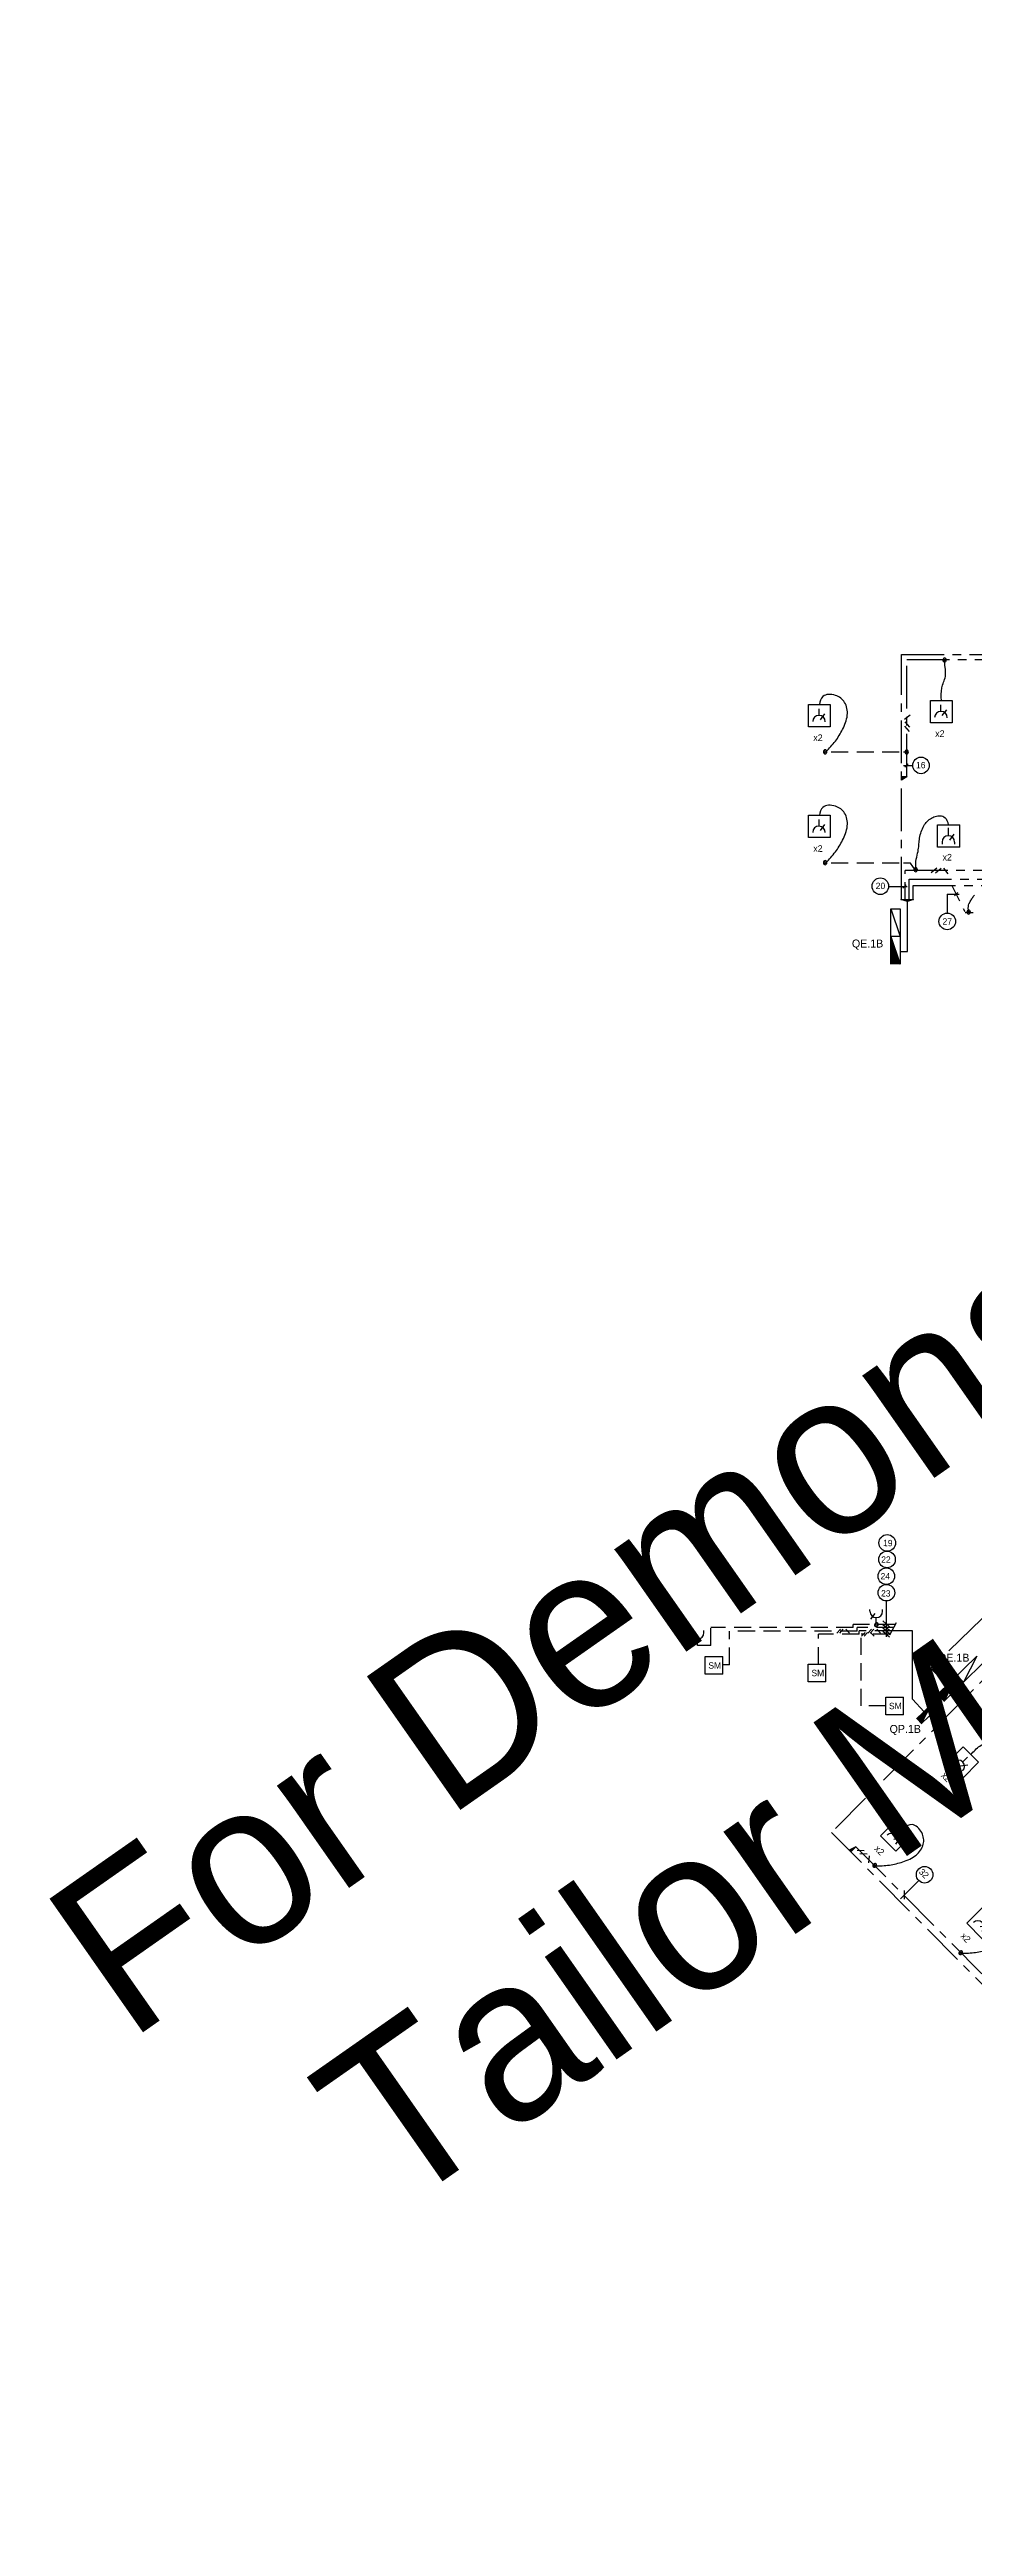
# Model space of a CAD drawing. Extents: x 8.3 to 89, y 12 to 84.6.
# Drawn here: x 8.3 to 35.5, y 12 to 84.6 of the extents above; entities that cross this region are included whole.
import ezdxf

# ---------------------------------------------------------------- set-up
doc = ezdxf.new("R2010")
doc.units = 0
doc.header["$MEASUREMENT"] = 0
for name, pattern in [('Center', [2, 1.25, -0.25, 0.25, -0.25]), ('Dash-Dot', [1, 0.5, -0.25, 0, -0.25]), ('Dashed', [0.75, 0.5, -0.25])]:
    doc.linetypes.add(name, pattern=pattern)
for name, color, linetype, lineweight in [('Connections', 7, 'Continuous', 25), ('Devices', 5, 'Continuous', 25), ('Wiring', 7, 'Continuous', 25)]:
    doc.layers.add(name, color=color, linetype=linetype, lineweight=lineweight)

# ---------------------------------------------------------------- blocks, each defined once
blk = doc.blocks.new('Bola')
at = {"layer": 'Connections', "color": 7, "linetype": 'Continuous', "const_width": 0.2}
blk.add_lwpolyline([(-0.1, 0, 1), (0.1, 0, 1)], format="xyb", close=True, dxfattribs=at)
at = {"layer": 'Connections', "color": 7, "linetype": 'Continuous'}
blk.add_circle((0, 0), 0.2, dxfattribs=at)
blk = doc.blocks.new('R1')
at = {"color": 0, "linetype": 'ByBlock', "lineweight": -2}
for p, q in [((-0.184, 1.07), (-0.184, 1.264)), ((-0.145, 0.944), (-0.013, 1.117))]:
    blk.add_line(p, q, dxfattribs=at)
blk.add_lwpolyline([(-0.491, 1.392), (0.147, 1.392), (0.147, 0.736), (-0.491, 0.736)], close=True, dxfattribs=at)
blk.add_arc((-0.186, 0.886), 0.184, 359.21845, 179.21845, dxfattribs=at)
at = {"color": 0, "linetype": 'ByBlock', "lineweight": -2, "start_tangent": (0.685424, 0.728144), "end_tangent": (-0.106772, -0.994284)}
blk.add_spline([(0.02, -0.001), (0.295, 0.315), (0.508, 0.657), (0.645, 1.076), (0.568, 1.452), (0.295, 1.657), (-0.073, 1.623), (-0.172, 1.392)], degree=3, dxfattribs=at)
at = {"layer": 'Devices', "linetype": 'ByBlock', "lineweight": -2, "xscale": -0.2510903654909363, "yscale": 0.2989553822111439, "zscale": 0.2510903654909365, "rotation": 359.2184524543058}
blk.add_blockref('Bola', (-0.005, 0), dxfattribs=at)
at = {"color": 0, "linetype": 'ByBlock', "lineweight": -2}
blk.add_text('x2', height=0.1944, rotation=359.21845, dxfattribs=at).set_placement((-0.353, 0.32))
blk = doc.blocks.new('R2')
at = {"color": 0, "linetype": 'ByBlock', "lineweight": -2}
for p, q in [((-0.107, -1.505), (-0.107, -1.311)), ((-0.068, -1.632), (0.063, -1.459))]:
    blk.add_line(p, q, dxfattribs=at)
blk.add_lwpolyline([(-0.414, -1.184), (0.224, -1.184), (0.224, -1.84), (-0.414, -1.84)], close=True, dxfattribs=at)
blk.add_arc((-0.109, -1.69), 0.184, 359.21845, 179.21845, dxfattribs=at)
at = {"color": 0, "linetype": 'ByBlock', "lineweight": -2, "start_tangent": (0, 1), "end_tangent": (0, 1)}
blk.add_spline([(-0.095, -1.184), (-0.082, -0.82), (0.023, -0.483), (0.015, -0.214), (0, 0.003)], degree=3, dxfattribs=at)
at = {"layer": 'Devices', "linetype": 'ByBlock', "lineweight": -2, "xscale": -0.2510903654909363, "yscale": 0.2989553822111439, "zscale": 0.2510903654909365, "rotation": 359.2184524543058}
blk.add_blockref('Bola', (0, 0.003), dxfattribs=at)
at = {"color": 0, "linetype": 'ByBlock', "lineweight": -2}
blk.add_text('x2', height=0.1944, rotation=359.21845, dxfattribs=at).set_placement((-0.276, -2.255))

msp = doc.modelspace()

# ---------------------------------------------------------------- linework, layer by layer
at = {"layer": 'Devices', "linetype": 'Center'}
for p, q in [((33.495, 63.306), (33.495, 66.736)), ((33.495, 66.736), (38.294, 66.736))]:
    msp.add_line(p, q, dxfattribs=at)
at = {"layer": 'Devices', "linetype": 'Dashed'}
for p, q in [((33.275, 64.017), (31.123, 64.017)), ((33.495, 64.017), (33.396, 64.017)), ((33.275, 60.766), (31.123, 60.766)), ((33.604, 60.766), (33.396, 60.766))]:
    msp.add_line(p, q, dxfattribs=at)
at = {"layer": 'Devices'}
for p, q in [((33.333, 63.295), (33.494, 63.295)), ((33.502, 63.306), (33.34, 63.201)), ((33.341, 63.306), (33.502, 63.306)), ((33.741, 60.566), (33.604, 60.766)), ((35.212, 59.319), (35.449, 59.319)), ((31.997, 31.902), (31.807, 31.799)), ((31.997, 31.902), (31.854, 31.754))]:
    msp.add_line(p, q, dxfattribs=at)
at = {"layer": 'Devices', "color": 7}
for p, q in [((33.395, 63.632), (33.669, 63.632)), ((33.534, 63.679), (33.436, 63.582)), ((32.963, 60.083), (33.502, 60.083)), ((33.477, 60.129), (33.379, 60.031)), ((34.685, 59.858), (35.033, 59.858)), ((34.685, 59.858), (34.685, 59.3)), ((34.994, 59.904), (34.896, 59.807)), ((32.793, 38.528), (32.984, 38.358)), ((32.89, 39.118), (32.895, 38.066)), ((32.793, 38.425), (32.984, 38.255)), ((32.793, 38.329), (32.984, 38.159)), ((32.793, 38.23), (32.984, 38.061)), ((33.849, 30.913), (33.308, 30.373)), ((33.415, 30.615), (33.415, 30.359))]:
    msp.add_line(p, q, dxfattribs=at)
at = {"layer": 'Devices', "linetype": 'Continuous'}
for p, q in [((34.402, 61.885), (35.05, 61.885)), ((34.402, 61.238), (34.402, 61.885)), ((34.714, 61.803), (34.714, 61.568)), ((35.05, 61.238), (35.05, 61.885)), ((35.05, 61.238), (34.402, 61.238)), ((34.53, 61.383), (34.53, 61.325)), ((34.755, 61.442), (34.884, 61.617)), ((34.899, 61.383), (34.899, 61.325)), ((32.415, 38.81), (32.415, 38.868)), ((32.559, 38.751), (32.43, 38.576)), ((32.599, 38.459), (32.599, 38.625)), ((32.784, 38.81), (32.784, 38.868)), ((27.17, 38.184), (27.17, 38.243)), ((27.313, 38.126), (27.184, 37.95)), ((27.354, 37.811), (27.354, 38)), ((27.538, 38.184), (27.538, 38.243)), ((27.579, 37.482), (28.097, 37.482)), ((27.579, 36.964), (27.579, 37.482)), ((28.097, 36.964), (28.097, 37.482)), ((30.605, 36.745), (30.605, 37.263)), ((30.605, 37.263), (31.123, 37.263)), ((31.123, 36.745), (31.123, 37.263)), ((28.097, 36.964), (27.579, 36.964)), ((31.123, 36.745), (30.605, 36.745)), ((32.88, 35.777), (32.88, 36.294)), ((32.88, 36.294), (33.398, 36.294)), ((33.398, 35.777), (32.88, 35.777)), ((33.398, 35.777), (33.398, 36.294))]:
    msp.add_line(p, q, dxfattribs=at)
at = {"layer": 'Devices', "linetype": 'Dash-Dot'}
msp.add_line((34.816, 60.107), (35.212, 59.319), dxfattribs=at)
at = {"layer": 'Devices', "color": 1}
for p, q in [((33.028, 57.798), (33.028, 59.42)), ((33.028, 59.42), (33.298, 59.42)), ((33.028, 59.42), (33.298, 58.609)), ((33.298, 59.42), (33.298, 57.798)), ((33.028, 58.609), (33.298, 57.798)), ((33.298, 58.609), (33.028, 58.609)), ((34.391, 36.359), (35.553, 37.491)), ((35.741, 37.298), (34.58, 36.165)), ((35.553, 37.491), (35.161, 36.732)), ((34.972, 36.925), (34.58, 36.165)), ((35.161, 36.732), (34.972, 36.925)), ((34.234, 36.113), (33.916, 35.508)), ((34.384, 35.957), (34.234, 36.113))]:
    msp.add_line(p, q, dxfattribs=at)
at = {"layer": 'Devices', "color": 5}
for p, q in [((34.727, 37.651), (35.706, 38.599)), ((34.201, 37.142), (34.362, 37.298)), ((34.7, 36.606), (34.201, 37.142)), ((34.007, 35.865), (33.664, 36.236))]:
    msp.add_line(p, q, dxfattribs=at)
at = {"layer": 'Devices'}
for points in [[(33.763, 60.551), (33.757, 60.646), (33.758, 60.733), (33.764, 60.81), (33.774, 60.88), (33.786, 60.944), (33.8, 61.002), (33.813, 61.056), (33.825, 61.106), (33.834, 61.153), (33.841, 61.199), (33.845, 61.243), (33.849, 61.285), (33.852, 61.328), (33.855, 61.37), (33.859, 61.413), (33.864, 61.456), (33.871, 61.501), (33.881, 61.548), (33.892, 61.594), (33.904, 61.641), (33.919, 61.687), (33.936, 61.732), (33.954, 61.776), (33.973, 61.818), (33.995, 61.857), (34.018, 61.894), (34.042, 61.928), (34.068, 61.96), (34.096, 61.989), (34.125, 62.017), (34.156, 62.042), (34.189, 62.066), (34.222, 62.087), (34.258, 62.106), (34.294, 62.122), (34.331, 62.135), (34.368, 62.146), (34.406, 62.153), (34.443, 62.156), (34.48, 62.156), (34.517, 62.151), (34.553, 62.141), (34.587, 62.124), (34.618, 62.098), (34.647, 62.063), (34.673, 62.017), (34.696, 61.959), (34.713, 61.886)], [(35.311, 59.319), (35.304, 59.39), (35.302, 59.448), (35.305, 59.496), (35.311, 59.534), (35.321, 59.566), (35.332, 59.594), (35.345, 59.618), (35.359, 59.641), (35.373, 59.664), (35.387, 59.688), (35.402, 59.713), (35.417, 59.736), (35.432, 59.76), (35.449, 59.782), (35.467, 59.802), (35.486, 59.821)]]:
    msp.add_lwpolyline(points, dxfattribs=at)
at = {"layer": 'Devices', "color": 7}
for centre in [(33.913, 63.632), (32.719, 60.087), (34.685, 59.056), (32.921, 40.816), (32.895, 39.842), (32.915, 40.332), (32.898, 39.357), (34.02, 31.081)]:
    msp.add_circle(centre, 0.244, dxfattribs=at)
at = {"layer": 'Devices', "linetype": 'Continuous'}
for centre, start, end in [((34.714, 61.383), 0, 180), ((32.599, 38.81), 180, 0), ((27.354, 38.184), 180, 0)]:
    msp.add_arc(centre, 0.184, start, end, dxfattribs=at)
at = {"layer": 'Devices'}
for points in [[(33.34, 63.201), (33.502, 63.306), (33.341, 63.306)], [(31.997, 31.902), (31.854, 31.754), (31.807, 31.799)]]:
    msp.add_solid(points, dxfattribs=at)
at = {"layer": 'Devices', "color": 1}
for points in [[(33.028, 58.609), (33.028, 57.798), (33.298, 57.798)], [(34.972, 36.925), (34.391, 36.359), (34.58, 36.165)], [(34.234, 36.113), (33.766, 35.664), (33.916, 35.508)]]:
    msp.add_solid(points, dxfattribs=at)
at = {"layer": 'Wiring', "color": 6, "linetype": 'Center'}
for p, q in [((33.34, 59.702), (33.34, 66.89)), ((33.34, 66.89), (40.456, 66.89)), ((33.563, 60.297), (35.769, 60.297)), ((33.68, 60.107), (36.891, 60.107)), ((36.507, 37.582), (31.29, 32.324)), ((31.29, 32.324), (51.465, 11.957))]:
    msp.add_line(p, q, dxfattribs=at)
at = {"layer": 'Wiring'}
for p, q in [((33.425, 64.985), (33.592, 65.112)), ((33.427, 64.783), (33.564, 64.624)), ((33.435, 64.909), (33.572, 64.751)), ((34.374, 60.615), (34.216, 60.478)), ((34.501, 60.607), (34.342, 60.471)), ((34.577, 60.618), (34.703, 60.451)), ((31.549, 38.284), (31.445, 38.172)), ((31.62, 38.284), (31.516, 38.172)), ((31.709, 38.283), (31.816, 38.173)), ((32.272, 38.193), (32.168, 38.08)), ((32.344, 38.193), (32.24, 38.08)), ((32.457, 38.284), (32.353, 38.172)), ((32.529, 38.284), (32.425, 38.172)), ((32.433, 38.191), (32.539, 38.081)), ((32.618, 38.283), (32.724, 38.173)), ((32.246, 31.778), (32.037, 31.79)), ((32.331, 31.684), (32.122, 31.696)), ((32.393, 31.638), (32.367, 31.43))]:
    msp.add_line(p, q, dxfattribs=at)
at = {"layer": 'Wiring', "linetype": 'Dash-Dot'}
msp.add_line((33.446, 59.702), (33.446, 60.554), dxfattribs=at)
at = {"layer": 'Wiring', "linetype": 'Center'}
for p, q in [((33.446, 60.554), (38.436, 60.554)), ((31.997, 31.902), (37.889, 25.962))]:
    msp.add_line(p, q, dxfattribs=at)
at = {"layer": 'Wiring', "color": 5}
for p, q in [((33.515, 59.643), (33.322, 59.701)), ((33.322, 59.701), (33.695, 59.701)), ((33.695, 59.701), (33.515, 59.643)), ((33.515, 58.176), (33.515, 59.701)), ((33.296, 58.176), (33.515, 58.176)), ((33.664, 38.234), (33.054, 38.234)), ((33.664, 36.236), (33.664, 38.234))]:
    msp.add_line(p, q, dxfattribs=at)
at = {"layer": 'Wiring', "color": 6}
for p, q in [((33.563, 59.702), (33.563, 60.297)), ((33.68, 59.702), (33.68, 60.107)), ((33.18, 38.473), (32.987, 38.11))]:
    msp.add_line(p, q, dxfattribs=at)
at = {"layer": 'Wiring', "linetype": 'Dashed'}
for p, q in [((27.739, 37.811), (27.354, 37.811)), ((27.739, 37.811), (27.739, 38.332)), ((31.926, 38.332), (27.739, 38.332)), ((28.286, 37.244), (28.286, 38.229)), ((32.04, 38.229), (28.286, 38.229)), ((30.907, 37.263), (30.907, 38.139)), ((32.095, 38.139), (30.907, 38.139)), ((31.926, 38.332), (31.926, 38.427)), ((33.155, 38.427), (31.926, 38.427)), ((33.105, 38.332), (32.04, 38.332)), ((32.04, 38.229), (32.04, 38.332)), ((33.054, 38.237), (32.095, 38.237)), ((32.095, 38.139), (32.095, 38.237)), ((33.011, 38.139), (32.159, 38.139)), ((32.159, 36.035), (32.159, 38.139)), ((28.286, 37.244), (28.096, 37.244)), ((32.88, 36.035), (32.159, 36.035))]:
    msp.add_line(p, q, dxfattribs=at)
at = {"layer": 'Wiring', "color": 1}
msp.add_line((34.384, 35.957), (33.918, 35.509), dxfattribs=at)
at = {"layer": 'Wiring', "color": 5}
msp.add_solid([(33.322, 59.701), (33.695, 59.701), (33.515, 59.643)], dxfattribs=at)

# ---------------------------------------------------------------- block references
at = {"layer": 'Devices'}
for name, p in [('R2', (34.605, 66.725)), ('R1', (31.103, 64.03)), ('R1', (31.103, 60.779))]:
    msp.add_blockref(name, p, dxfattribs=at)
at = {"layer": 'Devices', "xscale": -0.2510903654909349, "yscale": 0.2989553822111439, "zscale": 0.2510903654909365}
for p in [(33.494, 64.028), (33.757, 60.57), (35.312, 59.328)]:
    msp.add_blockref('Bola', p, dxfattribs=at)
at = {"layer": 'Devices', "xscale": -0.2510903654909371, "yscale": 0.2989553822111439, "zscale": 0.2510903654909365, "rotation": 314.2184524543055}
msp.add_blockref('Bola', (32.603, 38.421), dxfattribs=at)
at = {"layer": 'Devices', "rotation": 314.9999999999999}
for name, p in [('R2', (36.279, 35.378)), ('R1', (32.553, 31.352)), ('R1', (35.084, 28.788))]:
    msp.add_blockref(name, p, dxfattribs=at)

# ---------------------------------------------------------------- texts
at = {"color": 1, "char_height": 4.78486, "attachment_point": 1, "rotation": 34.99941}
for s, insert in [('For Demonstration Purposes Only', (7.898, 30.076)), ('Tailor Made Software', (15.764, 25.052))]:
    msp.add_mtext(s, dxfattribs=dict(at, insert=insert))
at = {"layer": 'Devices', "linetype": 'Continuous'}
for s, rotation, p in [('16', 359.60751, (33.766, 63.548)), ('20', 359.60751, (32.584, 60.005)), ('27', 359.60751, (34.545, 58.961)), ('19', 359.08895, (32.799, 40.723)), ('22', 359.08895, (32.744, 40.239)), ('24', 359.08895, (32.725, 39.75)), ('23', 359.08895, (32.739, 39.246)), ('32', 315.40479, (33.835, 31.146))]:
    msp.add_text(s, height=0.1866, rotation=rotation, dxfattribs=at).set_placement(p)
for s, height, p in [('x2', 0.1944, (34.546, 60.841)), ('QE.1B', 0.2333, (31.885, 58.289)), ('SM', 0.1866, (27.671, 37.127)), ('SM', 0.1866, (30.697, 36.907)), ('QE.1B', 0.2333, (34.415, 37.332)), ('SM', 0.1866, (32.972, 35.939)), ('QP.1B', 0.2333, (32.991, 35.242))]:
    msp.add_text(s, height=height, dxfattribs=at).set_placement(p)

doc.saveas('drawing.dxf')
